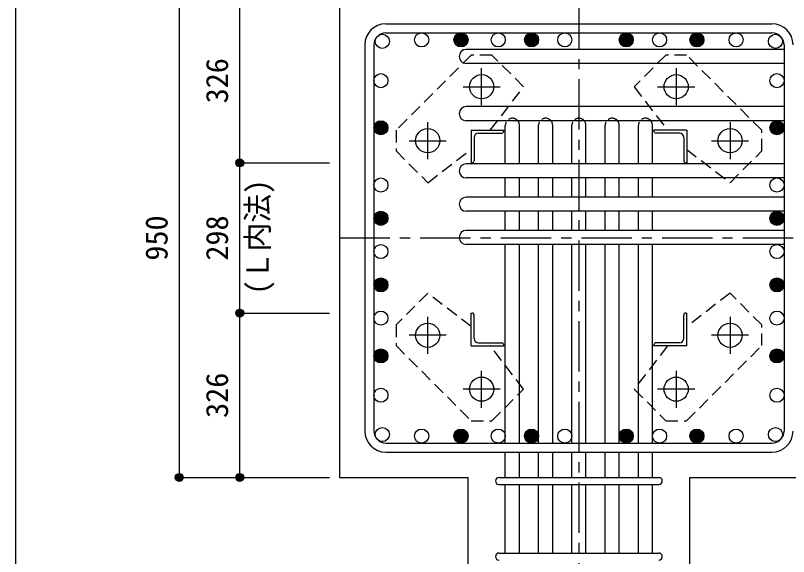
# Model space of a CAD drawing. Units: millimetres at full size, sheet at 1:20. Extents: x -3982 to 3969, y -2797 to 2801.
# Drawn here: x -3982 to -2448, y -1651 to -577 of the extents above; entities that cross this region are included whole.
import ezdxf
from ezdxf.enums import TextEntityAlignment as Align

# ---------------------------------------------------------------- set-up
doc = ezdxf.new("R2010")
doc.units = ezdxf.units.MM
doc.header["$LTSCALE"] = 20
doc.header["$PDMODE"] = 32
doc.header["$PDSIZE"] = 10
doc.linetypes.add('CHAIN1', pattern=[8, 5, -1, 1, -1])
doc.linetypes.add('DASHED1', pattern=[1.8, 1.2, -0.6])
for name, color, linetype in [('6-1_躯体線', 2, 'Continuous'), ('6-2_A.Bolt_', 4, 'Continuous'), ('6-3_柱型主筋', 4, 'Continuous'), ('6-4_フープ', 7, 'Continuous'), ('6-5_梁主筋', 7, 'Continuous'), ('6-6_S.T.P.', 7, 'Continuous'), ('6-9_プレート', 4, 'DASHED1'), ('6-D_寸法', 4, 'Continuous'), ('F-0_枠', 6, 'Continuous')]:
    doc.layers.add(name, color=color, linetype=linetype)
doc.styles.add('ＭＳ ゴシック', font='')
doc.styles.get('ＭＳ ゴシック').set_extended_font_data('MS Gothic')

msp = doc.modelspace()

# ---------------------------------------------------------------- linework, layer by layer
at = {"layer": '6-1_躯体線'}
for p, q in [((-3338.87, -543.84), (-3338.87, -1493.84)), ((-3338.87, -1493.84), (-3083.87, -1493.84)), ((-3083.87, -1893.84), (-3083.87, -1493.84))]:
    msp.add_line(p, q, dxfattribs=at)
msp.add_lwpolyline([(-2643.87, -1893.84), (-2643.87, -1493.84), (-2388.87, -1493.84)], dxfattribs=at)
at = {"layer": '6-2_A.Bolt_', "linetype": 'CHAIN1'}
for p, q in [((-3056.87, -755.54), (-3056.87, -682.04)), ((-2670.87, -682.04), (-2670.87, -755.54)), ((-3093.67, -718.84), (-3020.17, -718.84)), ((-2707.57, -718.84), (-2634.07, -718.84)), ((-3163.87, -862.54), (-3163.87, -789.04)), ((-2563.87, -789.04), (-2563.87, -862.54)), ((-3200.67, -825.84), (-3127.17, -825.84)), ((-2600.57, -825.84), (-2527.07, -825.84)), ((-3163.87, -1248.64), (-3163.87, -1175.14)), ((-2563.87, -1175.14), (-2563.87, -1248.64)), ((-3127.17, -1211.84), (-3200.67, -1211.84)), ((-2527.07, -1211.84), (-2600.57, -1211.84)), ((-3056.87, -1355.64), (-3056.87, -1282.14)), ((-2670.87, -1282.14), (-2670.87, -1355.64)), ((-3020.17, -1318.84), (-3093.67, -1318.84)), ((-2634.07, -1318.84), (-2707.57, -1318.84))]:
    msp.add_line(p, q, dxfattribs=at)
at = {"layer": '6-2_A.Bolt_'}
for p, q in [((-3077.87, -804.84), (-3012.87, -804.84)), ((-3077.87, -804.84), (-3077.87, -869.84)), ((-3063.37, -810.84), (-3016.87, -810.84)), ((-3012.87, -804.84), (-3012.87, -806.84)), ((-2649.87, -804.84), (-2714.87, -804.84)), ((-2714.87, -806.84), (-2714.87, -804.84)), ((-2664.37, -810.84), (-2710.87, -810.84)), ((-2649.87, -804.84), (-2649.87, -869.84)), ((-3071.87, -819.34), (-3071.87, -865.84)), ((-2655.87, -819.34), (-2655.87, -865.84)), ((-3075.87, -869.84), (-3077.87, -869.84)), ((-2649.87, -869.84), (-2651.87, -869.84)), ((-3077.87, -1167.84), (-3075.87, -1167.84)), ((-3077.87, -1232.84), (-3077.87, -1167.84)), ((-3071.87, -1218.34), (-3071.87, -1171.84)), ((-2655.87, -1218.34), (-2655.87, -1171.84)), ((-2651.87, -1167.84), (-2649.87, -1167.84)), ((-2649.87, -1232.84), (-2649.87, -1167.84)), ((-3063.37, -1226.84), (-3016.87, -1226.84)), ((-2664.37, -1226.84), (-2710.87, -1226.84)), ((-3077.87, -1232.84), (-3012.87, -1232.84)), ((-3012.87, -1230.84), (-3012.87, -1232.84)), ((-2714.87, -1232.84), (-2714.87, -1230.84)), ((-2649.87, -1232.84), (-2714.87, -1232.84))]:
    msp.add_line(p, q, dxfattribs=at)
at = {"layer": '6-2_A.Bolt_', "color": 3}
for centre in [(-3056.87, -718.84), (-2670.87, -718.84), (-3163.87, -825.84), (-2563.87, -825.84), (-3163.87, -1211.84), (-2563.87, -1211.84), (-3056.87, -1318.84), (-2670.87, -1318.84)]:
    msp.add_circle(centre, 24, dxfattribs=at)
at = {"layer": '6-2_A.Bolt_'}
for centre, radius, start, end in [((-3063.37, -819.34), 8.5, 90, 180), ((-3016.87, -806.84), 4, 270, 0), ((-2710.87, -806.84), 4, 180, 270), ((-2664.37, -819.34), 8.5, 0, 90), ((-3075.87, -865.84), 4, 270, 0), ((-2651.87, -865.84), 4, 180, 270), ((-3075.87, -1171.84), 4, 0, 90), ((-2651.87, -1171.84), 4, 90, 180), ((-3063.37, -1218.34), 8.5, 180, 270), ((-3016.87, -1230.84), 4, 0, 90), ((-2710.87, -1230.84), 4, 90, 180), ((-2664.37, -1218.34), 8.5, 270, 0)]:
    msp.add_arc(centre, radius, start, end, dxfattribs=at)
at = {"layer": '6-3_柱型主筋', "color": 3}
for centre in [(-3175.92, -625.84), (-3097.91, -625.84), (-3023.87, -625.84), (-2957.87, -625.84), (-2891.87, -625.84), (-2769.87, -625.84), (-2703.87, -625.84), (-2629.82, -625.84), (-2551.81, -625.84), (-3253.94, -628.77), (-2473.8, -628.77), (-3256.87, -706.78), (-2470.87, -706.78), (-3256.87, -800.31), (-2470.87, -800.31), (-3256.87, -913.84), (-2470.87, -913.84), (-3256.87, -979.84), (-2470.87, -979.84), (-3256.87, -1045.84), (-2470.87, -1045.84), (-3256.87, -1111.84), (-2470.87, -1111.84), (-3256.87, -1177.84), (-2470.87, -1177.84), (-3256.87, -1252.88), (-2470.87, -1252.88), (-3256.87, -1330.9), (-2470.87, -1330.9), (-3253.94, -1408.91), (-2473.8, -1408.91), (-3175.92, -1411.84), (-3097.91, -1411.84), (-3023.87, -1411.84), (-2957.87, -1411.84), (-2891.87, -1411.84), (-2769.87, -1411.84), (-2703.87, -1411.84), (-2629.82, -1411.84), (-2551.81, -1411.84)]:
    msp.add_circle(centre, 14, dxfattribs=at)
at = {"layer": '6-3_柱型主筋'}
for centre, radius in [((-3097.91, -625.84), 14), ((-3097.91, -625.84), 12.6), ((-2957.87, -625.84), 14), ((-2957.87, -625.84), 12.6), ((-2769.87, -625.84), 14), ((-2769.87, -625.84), 12.6), ((-2629.82, -625.84), 14), ((-2629.82, -625.84), 12.6), ((-3097.91, -625.84), 11.2), ((-3097.91, -625.84), 9.8), ((-3097.91, -625.84), 8.4), ((-3097.91, -625.84), 7), ((-3097.91, -625.84), 5.6), ((-3097.91, -625.84), 4.2), ((-3097.91, -625.84), 2.8), ((-3097.91, -625.84), 1.4), ((-2957.87, -625.84), 11.2), ((-2957.87, -625.84), 9.8), ((-2957.87, -625.84), 8.4), ((-2957.87, -625.84), 7), ((-2957.87, -625.84), 5.6), ((-2957.87, -625.84), 4.2), ((-2957.87, -625.84), 2.8), ((-2957.87, -625.84), 1.4), ((-2769.87, -625.84), 11.2), ((-2769.87, -625.84), 9.8), ((-2769.87, -625.84), 8.4), ((-2769.87, -625.84), 7), ((-2769.87, -625.84), 5.6), ((-2769.87, -625.84), 4.2), ((-2769.87, -625.84), 2.8), ((-2769.87, -625.84), 1.4), ((-2629.82, -625.84), 11.2), ((-2629.82, -625.84), 9.8), ((-2629.82, -625.84), 8.4), ((-2629.82, -625.84), 7), ((-2629.82, -625.84), 5.6), ((-2629.82, -625.84), 4.2), ((-2629.82, -625.84), 2.8), ((-2629.82, -625.84), 1.4), ((-3256.87, -800.31), 14), ((-3256.87, -800.31), 12.6), ((-3256.87, -800.31), 11.2), ((-3256.87, -800.31), 9.8), ((-3256.87, -800.31), 8.4), ((-3256.87, -800.31), 7), ((-3256.87, -800.31), 5.6), ((-3256.87, -800.31), 4.2), ((-3256.87, -800.31), 2.8), ((-2470.87, -800.31), 14), ((-2470.87, -800.31), 12.6), ((-2470.87, -800.31), 11.2), ((-2470.87, -800.31), 9.8), ((-2470.87, -800.31), 8.4), ((-2470.87, -800.31), 7), ((-2470.87, -800.31), 5.6), ((-2470.87, -800.31), 4.2), ((-2470.87, -800.31), 2.8), ((-3256.87, -800.31), 1.4), ((-2470.87, -800.31), 1.4), ((-3256.87, -979.84), 14), ((-2470.87, -979.84), 14), ((-3256.87, -979.84), 12.6), ((-3256.87, -979.84), 11.2), ((-3256.87, -979.84), 9.8), ((-3256.87, -979.84), 8.4), ((-3256.87, -979.84), 7), ((-3256.87, -979.84), 5.6), ((-3256.87, -979.84), 4.2), ((-3256.87, -979.84), 2.8), ((-3256.87, -979.84), 1.4), ((-2470.87, -979.84), 12.6), ((-2470.87, -979.84), 11.2), ((-2470.87, -979.84), 9.8), ((-2470.87, -979.84), 8.4), ((-2470.87, -979.84), 7), ((-2470.87, -979.84), 5.6), ((-2470.87, -979.84), 4.2), ((-2470.87, -979.84), 2.8), ((-2470.87, -979.84), 1.4), ((-3256.87, -1111.84), 14), ((-3256.87, -1111.84), 12.6), ((-3256.87, -1111.84), 11.2), ((-3256.87, -1111.84), 9.8), ((-3256.87, -1111.84), 8.4), ((-2470.87, -1111.84), 14), ((-2470.87, -1111.84), 12.6), ((-2470.87, -1111.84), 11.2), ((-2470.87, -1111.84), 9.8), ((-2470.87, -1111.84), 8.4), ((-3256.87, -1111.84), 7), ((-3256.87, -1111.84), 5.6), ((-3256.87, -1111.84), 4.2), ((-3256.87, -1111.84), 2.8), ((-3256.87, -1111.84), 1.4), ((-2470.87, -1111.84), 7), ((-2470.87, -1111.84), 5.6), ((-2470.87, -1111.84), 4.2), ((-2470.87, -1111.84), 2.8), ((-2470.87, -1111.84), 1.4), ((-3256.87, -1252.88), 14), ((-3256.87, -1252.88), 12.6), ((-3256.87, -1252.88), 11.2), ((-2470.87, -1252.88), 14), ((-2470.87, -1252.88), 12.6), ((-2470.87, -1252.88), 11.2), ((-3256.87, -1252.88), 9.8), ((-3256.87, -1252.88), 8.4), ((-3256.87, -1252.88), 7), ((-3256.87, -1252.88), 5.6), ((-3256.87, -1252.88), 4.2), ((-3256.87, -1252.88), 2.8), ((-3256.87, -1252.88), 1.4), ((-2470.87, -1252.88), 9.8), ((-2470.87, -1252.88), 8.4), ((-2470.87, -1252.88), 7), ((-2470.87, -1252.88), 5.6), ((-2470.87, -1252.88), 4.2), ((-2470.87, -1252.88), 2.8), ((-2470.87, -1252.88), 1.4), ((-3097.91, -1411.84), 14), ((-3097.91, -1411.84), 12.6), ((-3097.91, -1411.84), 11.2), ((-3097.91, -1411.84), 9.8), ((-3097.91, -1411.84), 8.4), ((-3097.91, -1411.84), 7), ((-3097.91, -1411.84), 5.6), ((-3097.91, -1411.84), 4.2), ((-3097.91, -1411.84), 2.8), ((-3097.91, -1411.84), 1.4), ((-2957.87, -1411.84), 14), ((-2957.87, -1411.84), 12.6), ((-2957.87, -1411.84), 11.2), ((-2957.87, -1411.84), 9.8), ((-2957.87, -1411.84), 8.4), ((-2957.87, -1411.84), 7), ((-2957.87, -1411.84), 5.6), ((-2957.87, -1411.84), 4.2), ((-2957.87, -1411.84), 2.8), ((-2957.87, -1411.84), 1.4), ((-2769.87, -1411.84), 14), ((-2769.87, -1411.84), 12.6), ((-2769.87, -1411.84), 11.2), ((-2769.87, -1411.84), 9.8), ((-2769.87, -1411.84), 8.4), ((-2769.87, -1411.84), 7), ((-2769.87, -1411.84), 5.6), ((-2769.87, -1411.84), 4.2), ((-2769.87, -1411.84), 2.8), ((-2769.87, -1411.84), 1.4), ((-2629.82, -1411.84), 14), ((-2629.82, -1411.84), 12.6), ((-2629.82, -1411.84), 11.2), ((-2629.82, -1411.84), 9.8), ((-2629.82, -1411.84), 8.4), ((-2629.82, -1411.84), 7), ((-2629.82, -1411.84), 5.6), ((-2629.82, -1411.84), 4.2), ((-2629.82, -1411.84), 2.8), ((-2629.82, -1411.84), 1.4)]:
    msp.add_circle(centre, radius, dxfattribs=at)
at = {"layer": '6-4_フープ'}
for p, q in [((-3246.87, -593.84), (-2480.87, -593.84)), ((-3246.87, -611.84), (-2480.87, -611.84)), ((-3288.87, -635.84), (-3288.87, -1401.84)), ((-3270.87, -635.84), (-3270.87, -1401.84)), ((-2456.87, -635.84), (-2456.87, -1401.84)), ((-3246.87, -1425.84), (-2480.87, -1425.84)), ((-3246.87, -1443.84), (-2480.87, -1443.84))]:
    msp.add_line(p, q, dxfattribs=at)
for centre, radius, start, end in [((-3246.87, -635.84), 42, 90, 180), ((-2480.87, -635.84), 42, 0, 90), ((-3246.87, -635.84), 24, 90, 180), ((-2480.87, -635.84), 24, 0, 90), ((-3246.87, -1401.84), 42, 180, 270), ((-3246.87, -1401.84), 24, 180, 270), ((-2480.87, -1401.84), 42, 270, 0), ((-2480.87, -1401.84), 24, 270, 0)]:
    msp.add_arc(centre, radius, start, end, dxfattribs=at)
at = {"layer": '6-5_梁主筋'}
for p, q in [((-2456.87, -644.77), (-3087.37, -644.77)), ((-2456.87, -672.77), (-3087.37, -672.77)), ((-2456.87, -758.31), (-3087.37, -758.31)), ((-2456.87, -786.31), (-3087.37, -786.31)), ((-3009.87, -871.84), (-3009.87, -795.34)), ((-2981.87, -871.84), (-2981.87, -795.34)), ((-2943.87, -871.84), (-2943.87, -795.34)), ((-2915.87, -871.84), (-2915.87, -795.34)), ((-2877.87, -871.84), (-2877.87, -795.34)), ((-2849.87, -871.84), (-2849.87, -795.34)), ((-2811.87, -871.84), (-2811.87, -795.34)), ((-2783.87, -871.84), (-2783.87, -795.34)), ((-2745.87, -871.84), (-2745.87, -795.34)), ((-2717.87, -871.84), (-2717.87, -795.34)), ((-2456.87, -871.84), (-3087.37, -871.84)), ((-2456.87, -899.84), (-3087.37, -899.84)), ((-3009.87, -937.84), (-3009.87, -899.84)), ((-2981.87, -937.84), (-2981.87, -899.84)), ((-2943.87, -937.84), (-2943.87, -899.84)), ((-2915.87, -937.84), (-2915.87, -899.84)), ((-2877.87, -937.84), (-2877.87, -899.84)), ((-2849.87, -937.84), (-2849.87, -899.84)), ((-2811.87, -937.84), (-2811.87, -899.84)), ((-2783.87, -937.84), (-2783.87, -899.84)), ((-2745.87, -937.84), (-2745.87, -899.84)), ((-2717.87, -937.84), (-2717.87, -899.84)), ((-2456.87, -937.84), (-3087.37, -937.84)), ((-2456.87, -965.84), (-3087.37, -965.84)), ((-3009.87, -1003.84), (-3009.87, -965.84)), ((-2981.87, -1003.84), (-2981.87, -965.84)), ((-2943.87, -1003.84), (-2943.87, -965.84)), ((-2915.87, -1003.84), (-2915.87, -965.84)), ((-2877.87, -1003.84), (-2877.87, -965.84)), ((-2849.87, -1003.84), (-2849.87, -965.84)), ((-2811.87, -1003.84), (-2811.87, -965.84)), ((-2783.87, -1003.84), (-2783.87, -965.84)), ((-2745.87, -1003.84), (-2745.87, -965.84)), ((-2717.87, -1003.84), (-2717.87, -965.84)), ((-2456.87, -1003.84), (-3087.37, -1003.84)), ((-2456.87, -1031.84), (-3087.37, -1031.84)), ((-3009.87, -1425.84), (-3009.87, -1031.84)), ((-2981.87, -1425.84), (-2981.87, -1031.84)), ((-2943.87, -1425.84), (-2943.87, -1031.84)), ((-2915.87, -1425.84), (-2915.87, -1031.84)), ((-2877.87, -1425.84), (-2877.87, -1031.84)), ((-2849.87, -1425.84), (-2849.87, -1031.84)), ((-2811.87, -1425.84), (-2811.87, -1031.84)), ((-2783.87, -1425.84), (-2783.87, -1031.84)), ((-2745.87, -1425.84), (-2745.87, -1031.84)), ((-2717.87, -1425.84), (-2717.87, -1031.84)), ((-3009.87, -1493.84), (-3009.87, -1443.84)), ((-2981.87, -1493.84), (-2981.87, -1443.84)), ((-2943.87, -1493.84), (-2943.87, -1443.84)), ((-2915.87, -1493.84), (-2915.87, -1443.84)), ((-2877.87, -1493.84), (-2877.87, -1443.84)), ((-2849.87, -1493.84), (-2849.87, -1443.84)), ((-2811.87, -1493.84), (-2811.87, -1443.84)), ((-2783.87, -1493.84), (-2783.87, -1443.84)), ((-2745.87, -1493.84), (-2745.87, -1443.84)), ((-2717.87, -1493.84), (-2717.87, -1443.84)), ((-3009.87, -1643.84), (-3009.87, -1507.84)), ((-2981.87, -1643.84), (-2981.87, -1507.84)), ((-2943.87, -1643.84), (-2943.87, -1507.84)), ((-2915.87, -1643.84), (-2915.87, -1507.84)), ((-2877.87, -1643.84), (-2877.87, -1507.84)), ((-2849.87, -1643.84), (-2849.87, -1507.84)), ((-2811.87, -1643.84), (-2811.87, -1507.84)), ((-2783.87, -1643.84), (-2783.87, -1507.84)), ((-2745.87, -1643.84), (-2745.87, -1507.84)), ((-2717.87, -1643.84), (-2717.87, -1507.84))]:
    msp.add_line(p, q, dxfattribs=at)
for centre, start, end in [((-3087.37, -658.77), 90, 270), ((-3087.37, -772.31), 90, 270), ((-2995.87, -795.34), 154.61978, 180), ((-2995.87, -795.34), 0, 25.38022), ((-2929.87, -795.34), 154.61978, 180), ((-2929.87, -795.34), 0, 25.38022), ((-2863.87, -795.34), 154.61978, 180), ((-2863.87, -795.34), 0, 25.38022), ((-2797.87, -795.34), 154.61978, 180), ((-2797.87, -795.34), 0, 25.38022), ((-2731.87, -795.34), 154.61978, 180), ((-2731.87, -795.34), 0, 25.38022), ((-3087.37, -885.84), 90, 270), ((-3087.37, -951.84), 90, 270), ((-3087.37, -1017.84), 90, 270)]:
    msp.add_arc(centre, 14, start, end, dxfattribs=at)
at = {"layer": '6-5_梁主筋', "linetype": 'DASHED1'}
for centre in [(-2995.87, -795.34), (-2929.87, -795.34), (-2863.87, -795.34), (-2797.87, -795.34), (-2731.87, -795.34)]:
    msp.add_arc(centre, 14, 25.38022, 154.61978, dxfattribs=at)
at = {"layer": '6-6_S.T.P.'}
for p, q in [((-3022.37, -1493.84), (-2705.37, -1493.84)), ((-3022.37, -1507.84), (-2705.37, -1507.84)), ((-3022.37, -1643.84), (-2705.37, -1643.84))]:
    msp.add_line(p, q, dxfattribs=at)
for centre, start, end in [((-3022.37, -1500.84), 90, 270), ((-3022.37, -1500.84), 90, 270), ((-3022.37, -1500.84), 90, 270), ((-3022.37, -1500.84), 90, 270), ((-2705.37, -1500.84), 270, 90), ((-2705.37, -1500.84), 270, 90), ((-2705.37, -1500.84), 270, 90), ((-2705.37, -1500.84), 270, 90), ((-3022.37, -1650.84), 90, 270), ((-2705.37, -1650.84), 270, 90)]:
    msp.add_arc(centre, 7, start, end, dxfattribs=at)
at = {"layer": '6-9_プレート'}
for points in [[(-3077.47, -656.04), (-3226.67, -805.24), (-3226.67, -846.24), (-3163.77, -909.14), (-3077.87, -843.04)], [(-3039.67, -804.84), (-2973.57, -718.94), (-3036.47, -656.04), (-3077.47, -656.04)], [(-2501.07, -805.24), (-2650.27, -656.04), (-2691.27, -656.04), (-2754.17, -718.94), (-2688.07, -804.84)], [(-2649.87, -843.04), (-2563.97, -909.14), (-2501.07, -846.24), (-2501.07, -805.24)], [(-3077.87, -1194.64), (-3163.77, -1128.54), (-3226.67, -1191.44), (-3226.67, -1232.44)], [(-2650.27, -1381.64), (-2501.07, -1232.44), (-2501.07, -1191.44), (-2563.97, -1128.54), (-2649.87, -1194.64)], [(-3226.67, -1232.44), (-3077.47, -1381.64), (-3036.47, -1381.64), (-2973.57, -1318.74), (-3039.67, -1232.84)], [(-2688.07, -1232.84), (-2754.17, -1318.74), (-2691.27, -1381.64), (-2650.27, -1381.64)]]:
    msp.add_lwpolyline(points, dxfattribs=at)
at = {"layer": '6-D_寸法'}
for p, q in [((-3656.89, -543.84), (-3656.89, -1493.84)), ((-3536.89, -869.84), (-3358.87, -869.84)), ((-3536.89, -1167.84), (-3536.89, -869.84)), ((-3536.89, -1493.84), (-3536.89, -1146.34)), ((-3536.89, -1167.84), (-3358.87, -1167.84)), ((-3536.89, -1493.84), (-3536.89, -1167.84)), ((-3656.89, -1493.84), (-3536.89, -1493.84)), ((-3536.89, -1493.84), (-3358.87, -1493.84)), ((-3536.89, -1493.84), (-3358.87, -1493.84)), ((-3536.89, -1493.84), (-3358.87, -1493.84)), ((-3536.89, -1493.84), (-3358.87, -1493.84)), ((-3536.89, -1493.84), (-3358.87, -1493.84)), ((-3536.89, -1493.84), (-3358.87, -1493.84)), ((-3536.89, -1493.84), (-3358.87, -1493.84)), ((-3536.89, -1493.84), (-3358.87, -1493.84)), ((-3536.89, -1493.84), (-3358.87, -1493.84)), ((-3536.89, -1493.84), (-3358.87, -1493.84)), ((-3536.89, -1493.84), (-3358.87, -1493.84)), ((-3536.89, -1493.84), (-3358.87, -1493.84))]:
    msp.add_line(p, q, dxfattribs=at)
at = {"layer": '6-D_寸法', "linetype": 'CHAIN1'}
for p, q in [((-2863.87, -543.84), (-2863.87, -1893.84)), ((-3338.87, -1018.84), (-2388.87, -1018.84))]:
    msp.add_line(p, q, dxfattribs=at)
at = {"layer": '6-D_寸法'}
for points in [[(-3536.89, -869.84), (-3536.89, -543.84), (-3358.87, -543.84)], [(-3656.89, -1493.84), (-3536.89, -1493.84), (-3358.87, -1493.84)], [(-3656.89, -1493.84), (-3536.89, -1493.84), (-3358.87, -1493.84)]]:
    msp.add_lwpolyline(points, dxfattribs=at)
for centre, radius in [((-3536.89, -869.84), 8), ((-3536.89, -869.84), 7.2), ((-3536.89, -869.84), 6.4), ((-3536.89, -869.84), 5.6), ((-3536.89, -869.84), 4.8), ((-3536.89, -869.84), 4), ((-3536.89, -869.84), 3.2), ((-3536.89, -869.84), 2.4), ((-3536.89, -869.84), 1.6), ((-3536.89, -869.84), 0.8), ((-3536.89, -1167.84), 8), ((-3536.89, -1167.84), 7.2), ((-3536.89, -1167.84), 6.4), ((-3536.89, -1167.84), 5.6), ((-3536.89, -1167.84), 4.8), ((-3536.89, -1167.84), 4), ((-3536.89, -1167.84), 3.2), ((-3536.89, -1167.84), 2.4), ((-3536.89, -1167.84), 1.6), ((-3536.89, -1167.84), 0.8), ((-3656.89, -1493.84), 8), ((-3656.89, -1493.84), 7.2), ((-3656.89, -1493.84), 6.4), ((-3536.89, -1493.84), 8), ((-3536.89, -1493.84), 7.2), ((-3536.89, -1493.84), 6.4), ((-3656.89, -1493.84), 5.6), ((-3656.89, -1493.84), 4.8), ((-3656.89, -1493.84), 4), ((-3656.89, -1493.84), 3.2), ((-3656.89, -1493.84), 2.4), ((-3656.89, -1493.84), 1.6), ((-3656.89, -1493.84), 0.8), ((-3536.89, -1493.84), 5.6), ((-3536.89, -1493.84), 4.8), ((-3536.89, -1493.84), 4), ((-3536.89, -1493.84), 3.2), ((-3536.89, -1493.84), 2.4), ((-3536.89, -1493.84), 1.6), ((-3536.89, -1493.84), 0.8)]:
    msp.add_circle(centre, radius, dxfattribs=at)
at = {"layer": '6-D_寸法', "color": 7}
for p in [(-3536.89, -869.84), (-3536.89, -1167.84), (-3656.89, -1493.84), (-3536.89, -1493.84)]:
    msp.add_point(p, dxfattribs=at)
at = {"layer": 'F-0_枠'}
msp.add_line((-3981.92, 2800.77), (-3981.92, -2796.83), dxfattribs=at)

# ---------------------------------------------------------------- texts
at = {"layer": '6-D_寸法', "style": 'ＭＳ ゴシック'}
for s, p in [('326', (-3546.89, -751.84)), ('950', (-3666.89, -1063.84)), ('298', (-3546.89, -1063.84)), ('326', (-3546.89, -1375.84))]:
    msp.add_text(s, height=43.99, rotation=90, dxfattribs=at).set_placement(p, align=Align.BOTTOM_LEFT)
at = {"layer": '6-D_寸法', "style": 'ＭＳ ゴシック', "width": 0.95}
msp.add_text('(Ｌ内法)', height=43.99, rotation=90, dxfattribs=at).set_placement((-3466.41, -1130.94), align=Align.BOTTOM_LEFT)

doc.saveas('drawing.dxf')
